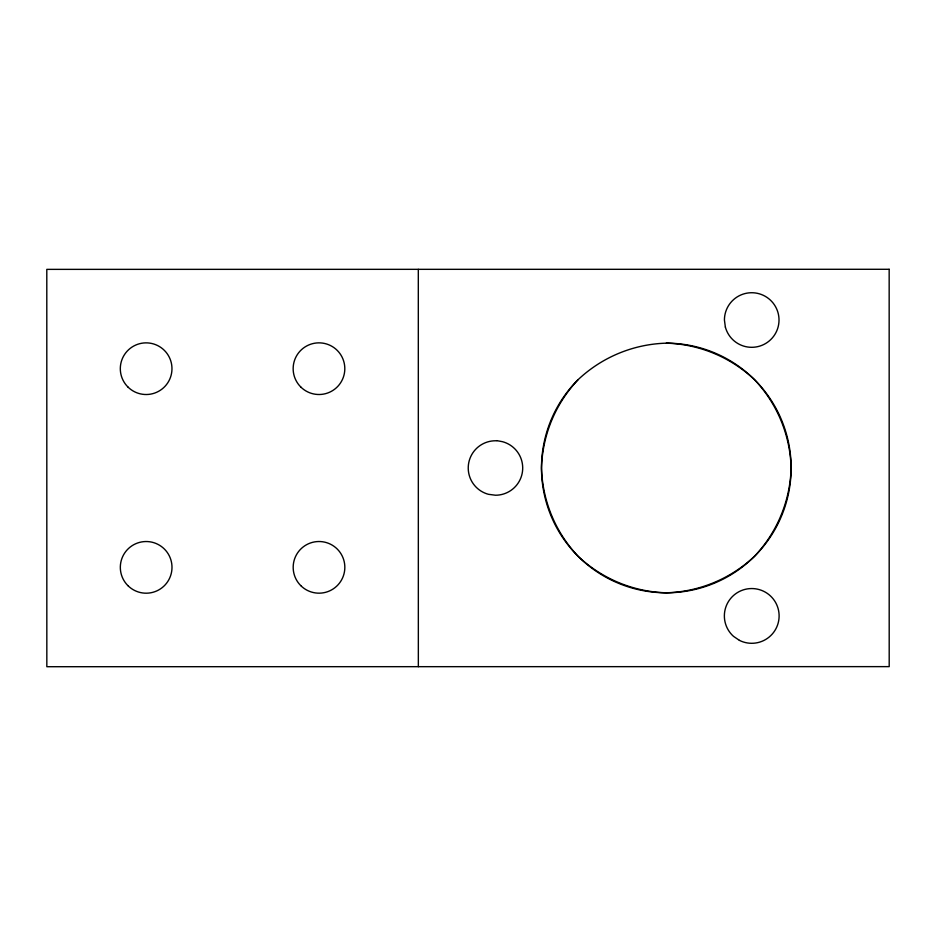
<?xml version="1.0" encoding="UTF-8"?>
<svg xmlns="http://www.w3.org/2000/svg" width="936" height="936" viewBox="0 0 936 936"><rect width="100%" height="100%" fill="white"/><g stroke="black" fill="none" stroke-linecap="round" stroke-linejoin="round"><path stroke-width="1.4" d="M578.038 379.724C555.434 403.685 542.435 435.065 541.488 467.988C542.447 500.924 555.446 532.291 578.062 556.253C602.023 578.857 633.391 591.856 666.327 592.804C699.25 591.845 730.63 578.857 754.58 556.241C777.196 532.28 790.183 500.9 791.131 467.977C790.183 435.041 777.184 403.673 754.568 379.712C730.606 357.107 699.227 344.109 666.303 343.161C633.368 344.12 602 357.119 578.038 379.724A124.827 124.827 0 0 0 603.907 576.085A124.827 124.827 0 0 0 786.883 500.28A124.827 124.827 0 0 0 666.303 343.161M418.31 269.334L418.345 666.678M496.911 440.657L495.472 440.774A27.226 27.226 0 0 0 488.428 494.302L495.472 495.226A27.226 27.226 0 0 0 502.515 441.698L496.911 440.657M889.165 269.287L46.8 269.369L46.835 666.713L889.2 666.631L889.165 269.287M739.393 640.353L733.485 636.328A27.378 27.378 0 0 1 740.973 590.756A27.378 27.378 0 0 1 779.103 616.801A27.378 27.378 0 0 1 739.381 640.353M725.365 327.085L724.429 320.03A27.284 27.284 0 0 1 763.25 295.285A27.284 27.284 0 0 1 769.263 340.926A27.284 27.284 0 0 1 725.365 327.085M127.881 386.954A25.822 25.822 0 0 0 171.089 375.371A25.822 25.822 0 0 0 139.452 343.746A25.822 25.822 0 0 0 127.881 386.954M300.748 585.608A25.822 25.822 0 0 0 343.957 574.025A25.822 25.822 0 0 0 312.32 542.4A25.822 25.822 0 0 0 300.748 585.608M127.904 585.632A25.822 25.822 0 0 0 171.112 574.049A25.822 25.822 0 0 0 139.476 542.412A25.822 25.822 0 0 0 127.904 585.632M300.725 386.942A25.822 25.822 0 0 0 343.933 375.359A25.822 25.822 0 0 0 312.296 343.734A25.822 25.822 0 0 0 300.725 386.942"/></g></svg>
